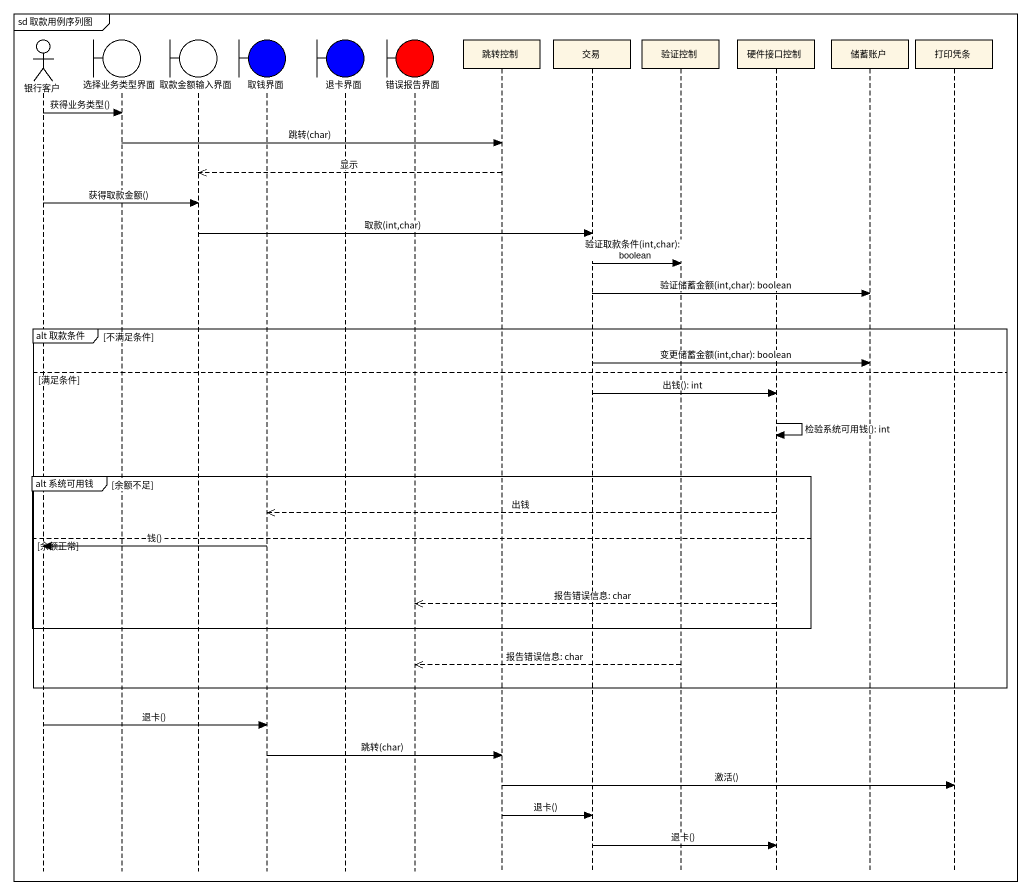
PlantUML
@startuml
mainframe sd 取款用例序列图
hide footbox
actor 银行客户
boundary 选择业务类型界面
boundary 取款金额输入界面
boundary 取钱界面 #0000FF
boundary 退卡界面 #0000FF
boundary 错误报告界面 #FF0000
participant 跳转控制
participant 交易
participant 验证控制
participant 硬件接口控制
participant 储蓄账户
participant 打印凭条

银行客户 -> 选择业务类型界面 : 获得业务类型()
选择业务类型界面 -> 跳转控制 : 跳转(char)
跳转控制 -->> 取款金额输入界面 : 显示
银行客户 -> 取款金额输入界面 : 获得取款金额()
取款金额输入界面 -> 交易 : 取款(int,char)
交易 -> 验证控制 : 验证取款条件(int,char): boolean
交易 -> 储蓄账户 : 验证储蓄金额(int,char): boolean
group alt 取款条件 [不满足条件]
  交易 -> 储蓄账户 : 变更储蓄金额(int,char): boolean
else 满足条件
  交易 -> 硬件接口控制 : 出钱(): int
  硬件接口控制 -> 硬件接口控制 : 检验系统可用钱(): int
  group alt 系统可用钱 [余额不足]
    硬件接口控制 -->> 取钱界面 : 出钱
  else 余额正常
    取钱界面 -> 银行客户 : 钱()
    硬件接口控制 -->> 错误报告界面 : 报告错误信息: char
  end
  验证控制 -->> 错误报告界面 : 报告错误信息: char
end
银行客户 -> 取钱界面 : 退卡()
取钱界面 -> 跳转控制 : 跳转(char)
跳转控制 -> 打印凭条 : 激活()
跳转控制 -> 交易 : 退卡()
交易 -> 硬件接口控制 : 退卡()
@enduml
